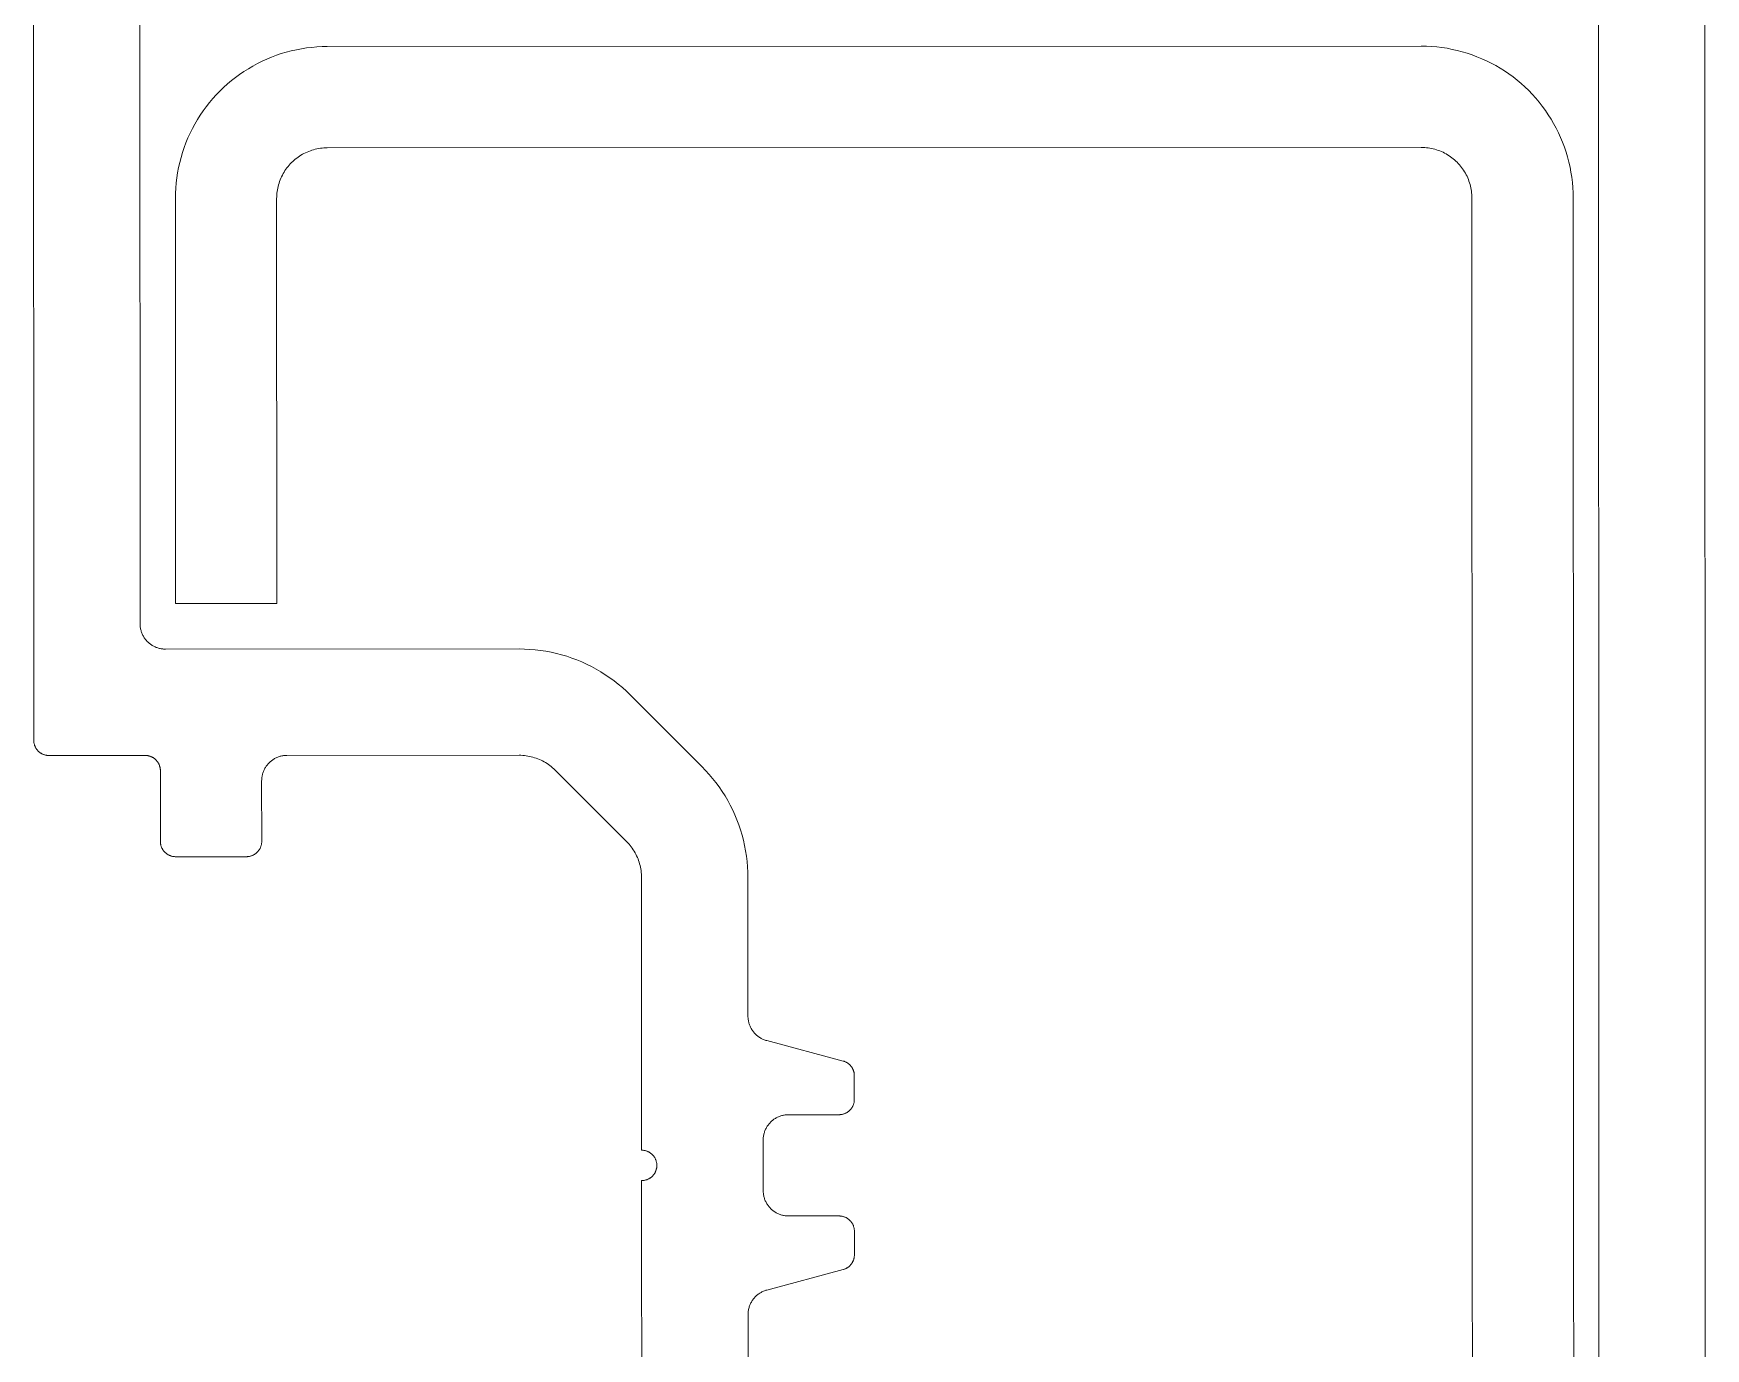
# Model space of a CAD drawing. Header units: metres. Extents: x 19 to 230, y -653 to -519.
# Drawn here: x 31.13466 to 31.16768, y -529.993 to -529.96703 of the extents above; entities that cross this region are included whole.
import ezdxf

# ---------------------------------------------------------------- set-up
doc = ezdxf.new("R2010")
doc.units = ezdxf.units.M
doc.header["$LTSCALE"] = 0.0125
doc.layers.add('05Fenster', color=171, linetype='Continuous', lineweight=15)
doc.layers.add('Fenster2', color=161, linetype='Continuous', lineweight=5)

# ---------------------------------------------------------------- blocks, each defined once
blk = doc.blocks.new('ElementFe seite')
at = {"layer": 'Fenster2', "flags": 128}
for points in [[(108.799, 195.511), (108.799, 153.1)], [(106.699, 152.3), (106.699, 193.899)], [(104.199, 156.6), (104.199, 186.2)], [(106.199, 186.2), (106.199, 156.6)], [(87.799, 176), (87.799, 181.386)], [(89.899, 181.386), (89.899, 178.646)], [(89.899, 178.646), (89.9, 178.629), (89.901, 178.612), (89.902, 178.595), (89.904, 178.577), (89.907, 178.56), (89.91, 178.544), (89.914, 178.527), (89.918, 178.51), (89.923, 178.494), (89.929, 178.477), (89.935, 178.461), (89.942, 178.445), (89.949, 178.43), (89.956, 178.414), (89.965, 178.399), (89.974, 178.384), (89.983, 178.37), (89.993, 178.356), (90.003, 178.342), (90.014, 178.328), (90.025, 178.315), (90.036, 178.302), (90.048, 178.29), (90.061, 178.278), (90.074, 178.267), (90.087, 178.256), (90.101, 178.245), (90.115, 178.235), (90.129, 178.226), (90.144, 178.217), (90.158, 178.208), (90.174, 178.2), (90.189, 178.193), (90.205, 178.186), (90.221, 178.179), (90.237, 178.173), (90.253, 178.168), (90.27, 178.163)], [(90.27, 178.163), (91.777, 177.759)], [(91.777, 177.759), (91.787, 177.757), (91.797, 177.753), (91.807, 177.75), (91.816, 177.746), (91.826, 177.742), (91.835, 177.737), (91.844, 177.732), (91.853, 177.727), (91.862, 177.722), (91.87, 177.716), (91.879, 177.71), (91.887, 177.704), (91.895, 177.697), (91.903, 177.69), (91.91, 177.683), (91.917, 177.676), (91.924, 177.668), (91.931, 177.66), (91.937, 177.652), (91.944, 177.644), (91.949, 177.635), (91.955, 177.627), (91.96, 177.618), (91.965, 177.609), (91.97, 177.6), (91.974, 177.59), (91.978, 177.581), (91.982, 177.571), (91.985, 177.561), (91.988, 177.551), (91.991, 177.541), (91.993, 177.531), (91.995, 177.521), (91.997, 177.511), (91.998, 177.501), (91.999, 177.49), (91.999, 177.48), (91.999, 177.47)], [(91.999, 177.47), (91.999, 177)], [(91.999, 177), (91.999, 176.99), (91.999, 176.979), (91.998, 176.969), (91.997, 176.959), (91.995, 176.949), (91.993, 176.939), (91.991, 176.929), (91.988, 176.919), (91.985, 176.909), (91.982, 176.899), (91.979, 176.89), (91.975, 176.88), (91.97, 176.871), (91.966, 176.862), (91.961, 176.853), (91.956, 176.844), (91.95, 176.835), (91.945, 176.827), (91.939, 176.819), (91.932, 176.81), (91.926, 176.803), (91.919, 176.795), (91.912, 176.788), (91.904, 176.781), (91.897, 176.774), (91.889, 176.767), (91.881, 176.761), (91.872, 176.755), (91.864, 176.749), (91.855, 176.743), (91.846, 176.738), (91.837, 176.733), (91.828, 176.729), (91.819, 176.725), (91.81, 176.721), (91.8, 176.717), (91.79, 176.714), (91.78, 176.711), (91.77, 176.708), (91.761, 176.706), (91.75, 176.704), (91.74, 176.703), (91.73, 176.701), (91.72, 176.701), (91.71, 176.7), (91.699, 176.7)], [(90.699, 176.7), (90.682, 176.7), (90.665, 176.699), (90.648, 176.697), (90.631, 176.695), (90.615, 176.693), (90.598, 176.689), (90.581, 176.686), (90.565, 176.681), (90.548, 176.676), (90.532, 176.671), (90.516, 176.665), (90.5, 176.658), (90.485, 176.651), (90.469, 176.644), (90.454, 176.636), (90.44, 176.627), (90.425, 176.618), (90.411, 176.608), (90.397, 176.598), (90.384, 176.588), (90.371, 176.577), (90.358, 176.565), (90.346, 176.553), (90.334, 176.541), (90.323, 176.528), (90.312, 176.515), (90.301, 176.502), (90.291, 176.488), (90.281, 176.474), (90.272, 176.46), (90.264, 176.445), (90.256, 176.43), (90.248, 176.415), (90.241, 176.399), (90.234, 176.383), (90.228, 176.367), (90.223, 176.351), (90.218, 176.335), (90.214, 176.318), (90.21, 176.302), (90.207, 176.285), (90.204, 176.268), (90.202, 176.251), (90.201, 176.234), (90.2, 176.217), (90.199, 176.2)], [(91.699, 176.7), (90.699, 176.7)], [(87.799, 175.4), (87.81, 175.4), (87.82, 175.401), (87.83, 175.401), (87.841, 175.403), (87.851, 175.404), (87.861, 175.406), (87.871, 175.409), (87.881, 175.411), (87.891, 175.414), (87.901, 175.418), (87.911, 175.421), (87.92, 175.425), (87.93, 175.43), (87.939, 175.434), (87.948, 175.439), (87.957, 175.444), (87.966, 175.45), (87.974, 175.456), (87.982, 175.462), (87.991, 175.469), (87.998, 175.475), (88.006, 175.482), (88.013, 175.49), (88.021, 175.497), (88.027, 175.505), (88.034, 175.513), (88.04, 175.521), (88.046, 175.529), (88.052, 175.538), (88.058, 175.547), (88.063, 175.556), (88.067, 175.565), (88.072, 175.574), (88.076, 175.584), (88.08, 175.593), (88.083, 175.603), (88.087, 175.613), (88.089, 175.623), (88.092, 175.633), (88.094, 175.643), (88.096, 175.653), (88.097, 175.664), (88.098, 175.674), (88.099, 175.684), (88.099, 175.695), (88.099, 175.705), (88.099, 175.715), (88.098, 175.726), (88.097, 175.736), (88.096, 175.746), (88.094, 175.756), (88.092, 175.767), (88.089, 175.777), (88.087, 175.787), (88.083, 175.796), (88.08, 175.806), (88.076, 175.816), (88.072, 175.825), (88.067, 175.835), (88.063, 175.844), (88.058, 175.853), (88.052, 175.862), (88.046, 175.87), (88.04, 175.879), (88.034, 175.887), (88.027, 175.895), (88.021, 175.903), (88.013, 175.91), (88.006, 175.917), (87.998, 175.924), (87.991, 175.931), (87.982, 175.938), (87.974, 175.944), (87.966, 175.95), (87.957, 175.955), (87.948, 175.96), (87.939, 175.965), (87.93, 175.97), (87.92, 175.974), (87.911, 175.978), (87.901, 175.982), (87.891, 175.985), (87.881, 175.988), (87.871, 175.991), (87.861, 175.993), (87.851, 175.995), (87.841, 175.997), (87.83, 175.998), (87.82, 175.999), (87.81, 176), (87.799, 176)], [(90.199, 176.2), (90.199, 175.2)], [(87.799, 170.014), (87.799, 175.4)], [(90.199, 175.2), (90.2, 175.183), (90.201, 175.166), (90.202, 175.149), (90.204, 175.132), (90.207, 175.115), (90.21, 175.098), (90.214, 175.081), (90.218, 175.065), (90.223, 175.049), (90.228, 175.032), (90.234, 175.016), (90.241, 175.001), (90.248, 174.985), (90.256, 174.97), (90.264, 174.955), (90.272, 174.94), (90.281, 174.926), (90.291, 174.911), (90.301, 174.898), (90.312, 174.884), (90.323, 174.871), (90.334, 174.859), (90.346, 174.846), (90.358, 174.834), (90.371, 174.823), (90.384, 174.812), (90.397, 174.801), (90.411, 174.791), (90.425, 174.782), (90.44, 174.773), (90.454, 174.764), (90.469, 174.756), (90.485, 174.748), (90.5, 174.741), (90.516, 174.735), (90.532, 174.729), (90.548, 174.723), (90.565, 174.718), (90.581, 174.714), (90.598, 174.71), (90.615, 174.707), (90.631, 174.704), (90.648, 174.702), (90.665, 174.701), (90.682, 174.7), (90.699, 174.7)], [(90.699, 174.7), (91.699, 174.7)], [(91.699, 174.7), (91.71, 174.7), (91.72, 174.699), (91.73, 174.698), (91.74, 174.697), (91.75, 174.695), (91.761, 174.694), (91.77, 174.691), (91.78, 174.689), (91.79, 174.686), (91.8, 174.682), (91.81, 174.679), (91.819, 174.675), (91.828, 174.671), (91.837, 174.666), (91.846, 174.661), (91.855, 174.656), (91.864, 174.651), (91.872, 174.645), (91.881, 174.639), (91.889, 174.633), (91.897, 174.626), (91.904, 174.619), (91.912, 174.612), (91.919, 174.605), (91.926, 174.597), (91.932, 174.589), (91.939, 174.581), (91.945, 174.573), (91.95, 174.564), (91.956, 174.556), (91.961, 174.547), (91.966, 174.538), (91.97, 174.529), (91.975, 174.519), (91.979, 174.51), (91.982, 174.5), (91.985, 174.491), (91.988, 174.481), (91.991, 174.471), (91.993, 174.461), (91.995, 174.451), (91.997, 174.441), (91.998, 174.43), (91.999, 174.42), (91.999, 174.41), (91.999, 174.4)], [(91.999, 174.4), (91.999, 173.93)], [(91.999, 173.93), (91.999, 173.92), (91.999, 173.909), (91.998, 173.899), (91.997, 173.889), (91.995, 173.879), (91.993, 173.868), (91.991, 173.858), (91.988, 173.848), (91.985, 173.838), (91.982, 173.829), (91.978, 173.819), (91.974, 173.809), (91.97, 173.8), (91.965, 173.791), (91.96, 173.782), (91.955, 173.773), (91.949, 173.764), (91.944, 173.756), (91.937, 173.747), (91.931, 173.739), (91.924, 173.731), (91.917, 173.724), (91.91, 173.716), (91.903, 173.709), (91.895, 173.702), (91.887, 173.696), (91.879, 173.69), (91.87, 173.683), (91.862, 173.678), (91.853, 173.672), (91.844, 173.667), (91.835, 173.662), (91.826, 173.658), (91.816, 173.654), (91.807, 173.65), (91.797, 173.646), (91.787, 173.643), (91.777, 173.64)], [(91.777, 173.64), (90.27, 173.236)], [(90.27, 173.236), (90.253, 173.232), (90.237, 173.226), (90.221, 173.22), (90.205, 173.214), (90.189, 173.207), (90.174, 173.2), (90.158, 173.192), (90.144, 173.183), (90.129, 173.174), (90.115, 173.164), (90.101, 173.154), (90.087, 173.144), (90.074, 173.133), (90.061, 173.121), (90.048, 173.109), (90.036, 173.097), (90.025, 173.084), (90.014, 173.071), (90.003, 173.058), (89.993, 173.044), (89.983, 173.03), (89.974, 173.015), (89.965, 173), (89.956, 172.985), (89.949, 172.97), (89.942, 172.954), (89.935, 172.938), (89.929, 172.922), (89.923, 172.906), (89.918, 172.89), (89.914, 172.873), (89.91, 172.856), (89.907, 172.839), (89.904, 172.822), (89.902, 172.805), (89.901, 172.788), (89.9, 172.771), (89.899, 172.753)], [(89.899, 172.753), (89.899, 170.014)], [(87.507, 169.307), (87.53, 169.331), (87.553, 169.357), (87.575, 169.383), (87.596, 169.41), (87.616, 169.437), (87.636, 169.466), (87.654, 169.494), (87.671, 169.524), (87.687, 169.554), (87.703, 169.585), (87.717, 169.616), (87.73, 169.647), (87.742, 169.679), (87.753, 169.712), (87.762, 169.744), (87.771, 169.777), (87.779, 169.811), (87.785, 169.844), (87.79, 169.878), (87.794, 169.912), (87.797, 169.946), (87.799, 169.98), (87.799, 170.014)], [(89.899, 170.014), (89.898, 169.908), (89.892, 169.802), (89.883, 169.697), (89.871, 169.592), (89.854, 169.487), (89.835, 169.383), (89.811, 169.28), (89.785, 169.178), (89.754, 169.076), (89.72, 168.976), (89.683, 168.877), (89.643, 168.779), (89.599, 168.683), (89.552, 168.588), (89.502, 168.495), (89.448, 168.403), (89.392, 168.314), (89.332, 168.226), (89.27, 168.141), (89.204, 168.058), (89.136, 167.977), (89.065, 167.898), (88.991, 167.822)], [(78.299, 169.3), (78.3, 169.31), (78.3, 169.32), (78.301, 169.33), (78.302, 169.341), (78.304, 169.351), (78.306, 169.361), (78.308, 169.371), (78.311, 169.381), (78.314, 169.391), (78.317, 169.4), (78.32, 169.41), (78.324, 169.419), (78.329, 169.429), (78.333, 169.438), (78.338, 169.447), (78.343, 169.456), (78.349, 169.464), (78.354, 169.473), (78.36, 169.481), (78.367, 169.489), (78.373, 169.497), (78.38, 169.505), (78.387, 169.512), (78.395, 169.519), (78.402, 169.526), (78.41, 169.533), (78.418, 169.539), (78.426, 169.545), (78.435, 169.551), (78.444, 169.556), (78.452, 169.561), (78.461, 169.566), (78.471, 169.571), (78.48, 169.575), (78.489, 169.579), (78.499, 169.582), (78.509, 169.586), (78.519, 169.589), (78.528, 169.591), (78.538, 169.594), (78.548, 169.595), (78.559, 169.597), (78.569, 169.598), (78.579, 169.599), (78.589, 169.6), (78.599, 169.6)], [(78.599, 169.6), (79.999, 169.6)], [(79.999, 169.6), (80.01, 169.6), (80.02, 169.599), (80.03, 169.598), (80.04, 169.597), (80.05, 169.595), (80.061, 169.594), (80.07, 169.591), (80.08, 169.589), (80.09, 169.586), (80.1, 169.582), (80.11, 169.579), (80.119, 169.575), (80.128, 169.571), (80.137, 169.566), (80.146, 169.561), (80.155, 169.556), (80.164, 169.551), (80.172, 169.545), (80.181, 169.539), (80.189, 169.533), (80.197, 169.526), (80.204, 169.519), (80.212, 169.512), (80.219, 169.505), (80.226, 169.497), (80.232, 169.489), (80.239, 169.481), (80.245, 169.473), (80.25, 169.464), (80.256, 169.456), (80.261, 169.447), (80.266, 169.438), (80.27, 169.429), (80.275, 169.419), (80.279, 169.41), (80.282, 169.4), (80.285, 169.391), (80.288, 169.381), (80.291, 169.371), (80.293, 169.361), (80.295, 169.351), (80.297, 169.341), (80.298, 169.33), (80.299, 169.32), (80.299, 169.31), (80.299, 169.3)], [(78.299, 167.9), (78.299, 169.3)], [(80.299, 169.3), (80.299, 168.1)], [(86.092, 167.893), (87.507, 169.307)], [(80.299, 168.1), (80.3, 168.083), (80.301, 168.066), (80.302, 168.049), (80.304, 168.032), (80.307, 168.015), (80.31, 167.998), (80.314, 167.981), (80.318, 167.965), (80.323, 167.949), (80.328, 167.932), (80.334, 167.916), (80.341, 167.901), (80.348, 167.885), (80.356, 167.87), (80.364, 167.855), (80.372, 167.84), (80.381, 167.826), (80.391, 167.811), (80.401, 167.798), (80.412, 167.784), (80.423, 167.771), (80.434, 167.759), (80.446, 167.746), (80.458, 167.734), (80.471, 167.723), (80.484, 167.712), (80.497, 167.701), (80.511, 167.691), (80.525, 167.682), (80.54, 167.673), (80.554, 167.664), (80.569, 167.656), (80.585, 167.648), (80.6, 167.641), (80.616, 167.635), (80.632, 167.629), (80.648, 167.623), (80.665, 167.618), (80.681, 167.614), (80.698, 167.61), (80.715, 167.607), (80.731, 167.604), (80.748, 167.602), (80.765, 167.601), (80.782, 167.6), (80.799, 167.6)], [(77.999, 167.6), (78.01, 167.6), (78.02, 167.601), (78.03, 167.601), (78.04, 167.603), (78.05, 167.604), (78.061, 167.606), (78.07, 167.608), (78.08, 167.611), (78.09, 167.614), (78.1, 167.617), (78.11, 167.621), (78.119, 167.625), (78.128, 167.629), (78.137, 167.633), (78.146, 167.638), (78.155, 167.643), (78.164, 167.649), (78.172, 167.655), (78.181, 167.661), (78.189, 167.667), (78.197, 167.674), (78.204, 167.681), (78.212, 167.688), (78.219, 167.695), (78.226, 167.703), (78.232, 167.71), (78.239, 167.719), (78.245, 167.727), (78.25, 167.735), (78.256, 167.744), (78.261, 167.753), (78.266, 167.762), (78.27, 167.771), (78.275, 167.78), (78.279, 167.79), (78.282, 167.799), (78.285, 167.809), (78.288, 167.819), (78.291, 167.829), (78.293, 167.839), (78.295, 167.849), (78.297, 167.859), (78.298, 167.869), (78.299, 167.879), (78.299, 167.89), (78.299, 167.9)], [(85.385, 167.6), (85.419, 167.6), (85.453, 167.602), (85.488, 167.605), (85.521, 167.609), (85.555, 167.614), (85.589, 167.621), (85.622, 167.628), (85.655, 167.637), (85.688, 167.647), (85.72, 167.658), (85.752, 167.67), (85.784, 167.683), (85.815, 167.697), (85.845, 167.712), (85.875, 167.728), (85.905, 167.745), (85.934, 167.764), (85.962, 167.783), (85.989, 167.803), (86.016, 167.824), (86.042, 167.846), (86.068, 167.869), (86.092, 167.893)], [(88.991, 167.822), (87.577, 166.408)], [(75.799, 167.3), (75.8, 167.31), (75.8, 167.32), (75.801, 167.33), (75.802, 167.341), (75.804, 167.351), (75.806, 167.361), (75.808, 167.371), (75.811, 167.381), (75.814, 167.391), (75.817, 167.4), (75.82, 167.41), (75.824, 167.419), (75.829, 167.429), (75.833, 167.438), (75.838, 167.447), (75.843, 167.456), (75.849, 167.464), (75.854, 167.473), (75.86, 167.481), (75.867, 167.489), (75.873, 167.497), (75.88, 167.505), (75.887, 167.512), (75.895, 167.519), (75.902, 167.526), (75.91, 167.533), (75.918, 167.539), (75.926, 167.545), (75.935, 167.551), (75.944, 167.556), (75.952, 167.561), (75.961, 167.566), (75.971, 167.571), (75.98, 167.575), (75.989, 167.579), (75.999, 167.582), (76.009, 167.586), (76.019, 167.589), (76.028, 167.591), (76.038, 167.594), (76.048, 167.595), (76.059, 167.597), (76.069, 167.598), (76.079, 167.599), (76.089, 167.6), (76.099, 167.6)], [(76.099, 167.6), (77.999, 167.6)], [(80.799, 167.6), (85.385, 167.6)], [(75.799, 150.2), (75.799, 167.3)], [(87.577, 166.408), (87.501, 166.334), (87.423, 166.263), (87.342, 166.195), (87.258, 166.13), (87.173, 166.067), (87.085, 166.008), (86.996, 165.951), (86.905, 165.898), (86.811, 165.847), (86.717, 165.8), (86.62, 165.756), (86.522, 165.716), (86.423, 165.679), (86.323, 165.645), (86.222, 165.615), (86.119, 165.588), (86.016, 165.565), (85.912, 165.545), (85.807, 165.529), (85.702, 165.516), (85.597, 165.507), (85.491, 165.502), (85.385, 165.5)], [(78.399, 165.5), (78.382, 165.5), (78.365, 165.499), (78.348, 165.497), (78.331, 165.495), (78.315, 165.493), (78.298, 165.489), (78.281, 165.486), (78.265, 165.481), (78.248, 165.476), (78.232, 165.471), (78.216, 165.465), (78.2, 165.458), (78.185, 165.451), (78.169, 165.444), (78.154, 165.436), (78.14, 165.427), (78.125, 165.418), (78.111, 165.408), (78.097, 165.398), (78.084, 165.388), (78.071, 165.377), (78.058, 165.365), (78.046, 165.353), (78.034, 165.341), (78.023, 165.328), (78.012, 165.315), (78.001, 165.302), (77.991, 165.288), (77.981, 165.274), (77.972, 165.26), (77.964, 165.245), (77.956, 165.23), (77.948, 165.215), (77.941, 165.199), (77.934, 165.183), (77.928, 165.167), (77.923, 165.151), (77.918, 165.135), (77.914, 165.118), (77.91, 165.102), (77.907, 165.085), (77.904, 165.068), (77.902, 165.051), (77.901, 165.034), (77.9, 165.017), (77.899, 165)], [(85.385, 165.5), (78.399, 165.5)], [(77.899, 165), (77.899, 152.3)], [(78.599, 164.6), (80.599, 164.6)], [(78.599, 156.6), (78.599, 164.6)], [(80.599, 164.6), (80.599, 156.6)], [(81.599, 153.6), (81.497, 153.602), (81.395, 153.607), (81.293, 153.616), (81.191, 153.628), (81.09, 153.643), (80.989, 153.663), (80.889, 153.685), (80.79, 153.711), (80.692, 153.74), (80.595, 153.773), (80.499, 153.809), (80.404, 153.848), (80.311, 153.891), (80.219, 153.936), (80.129, 153.985), (80.041, 154.037), (79.954, 154.091), (79.869, 154.149), (79.787, 154.209), (79.706, 154.273), (79.628, 154.339), (79.552, 154.407), (79.478, 154.478), (79.407, 154.552), (79.338, 154.628), (79.272, 154.707), (79.209, 154.787), (79.149, 154.87), (79.091, 154.954), (79.036, 155.041), (78.984, 155.129), (78.936, 155.22), (78.89, 155.311), (78.848, 155.405), (78.809, 155.499), (78.773, 155.595), (78.74, 155.692), (78.711, 155.79), (78.685, 155.89), (78.662, 155.989), (78.643, 156.09), (78.627, 156.191), (78.615, 156.293), (78.606, 156.395), (78.601, 156.497), (78.599, 156.6)], [(80.599, 156.6), (80.6, 156.566), (80.602, 156.532), (80.605, 156.498), (80.609, 156.464), (80.614, 156.43), (80.62, 156.396), (80.628, 156.363), (80.637, 156.33), (80.646, 156.297), (80.657, 156.265), (80.669, 156.233), (80.682, 156.201), (80.696, 156.17), (80.712, 156.14), (80.728, 156.11), (80.745, 156.08), (80.763, 156.051), (80.782, 156.023), (80.803, 155.996), (80.824, 155.969), (80.846, 155.943), (80.869, 155.917), (80.892, 155.893), (80.917, 155.869), (80.942, 155.846), (80.968, 155.824), (80.995, 155.803), (81.023, 155.783), (81.051, 155.764), (81.08, 155.745), (81.109, 155.728), (81.139, 155.712), (81.17, 155.697), (81.201, 155.683), (81.233, 155.67), (81.265, 155.658), (81.297, 155.647), (81.33, 155.637), (81.363, 155.628), (81.396, 155.621), (81.43, 155.614), (81.463, 155.609), (81.497, 155.605), (81.531, 155.602), (81.565, 155.6), (81.599, 155.6)], [(103.199, 155.6), (103.234, 155.6), (103.268, 155.602), (103.302, 155.605), (103.336, 155.609), (103.369, 155.614), (103.403, 155.621), (103.436, 155.628), (103.469, 155.637), (103.502, 155.647), (103.534, 155.658), (103.566, 155.67), (103.598, 155.683), (103.629, 155.697), (103.659, 155.712), (103.69, 155.728), (103.719, 155.745), (103.748, 155.764), (103.776, 155.783), (103.804, 155.803), (103.831, 155.824), (103.857, 155.846), (103.882, 155.869), (103.907, 155.893), (103.93, 155.917), (103.953, 155.943), (103.975, 155.969), (103.996, 155.996), (104.016, 156.023), (104.036, 156.051), (104.054, 156.08), (104.071, 156.11), (104.087, 156.14), (104.103, 156.17), (104.117, 156.201), (104.13, 156.233), (104.142, 156.265), (104.153, 156.297), (104.162, 156.33), (104.171, 156.363), (104.179, 156.396), (104.185, 156.43), (104.19, 156.464), (104.194, 156.498), (104.197, 156.532), (104.199, 156.566), (104.199, 156.6)], [(106.199, 156.6), (106.198, 156.497), (106.192, 156.395), (106.184, 156.293), (106.171, 156.191), (106.156, 156.09), (106.137, 155.989), (106.114, 155.89), (106.088, 155.79), (106.059, 155.692), (106.026, 155.595), (105.99, 155.499), (105.951, 155.405), (105.909, 155.311), (105.863, 155.22), (105.814, 155.129), (105.763, 155.041), (105.708, 154.954), (105.65, 154.87), (105.59, 154.787), (105.527, 154.707), (105.461, 154.628), (105.392, 154.552), (105.321, 154.478), (105.247, 154.407), (105.171, 154.339), (105.093, 154.273), (105.012, 154.209), (104.929, 154.149), (104.845, 154.091), (104.758, 154.037), (104.67, 153.985), (104.58, 153.936), (104.488, 153.891), (104.395, 153.848), (104.3, 153.809), (104.204, 153.773), (104.107, 153.74), (104.009, 153.711), (103.91, 153.685), (103.81, 153.663), (103.709, 153.643), (103.608, 153.628), (103.506, 153.616), (103.404, 153.607), (103.302, 153.602), (103.199, 153.6)], [(81.599, 155.6), (103.199, 155.6)], [(103.199, 153.6), (81.599, 153.6)]]:
    blk.add_lwpolyline(points, dxfattribs=at)

msp = doc.modelspace()

# ---------------------------------------------------------------- block references
at = {"layer": '05Fenster', "xscale": -0.001, "yscale": 0.0009999999999999998, "zscale": 0.001, "rotation": 180.0199990807646}
msp.add_blockref('ElementFe seite', (31.058813, -529.813717), dxfattribs=at)

doc.saveas('drawing.dxf')
